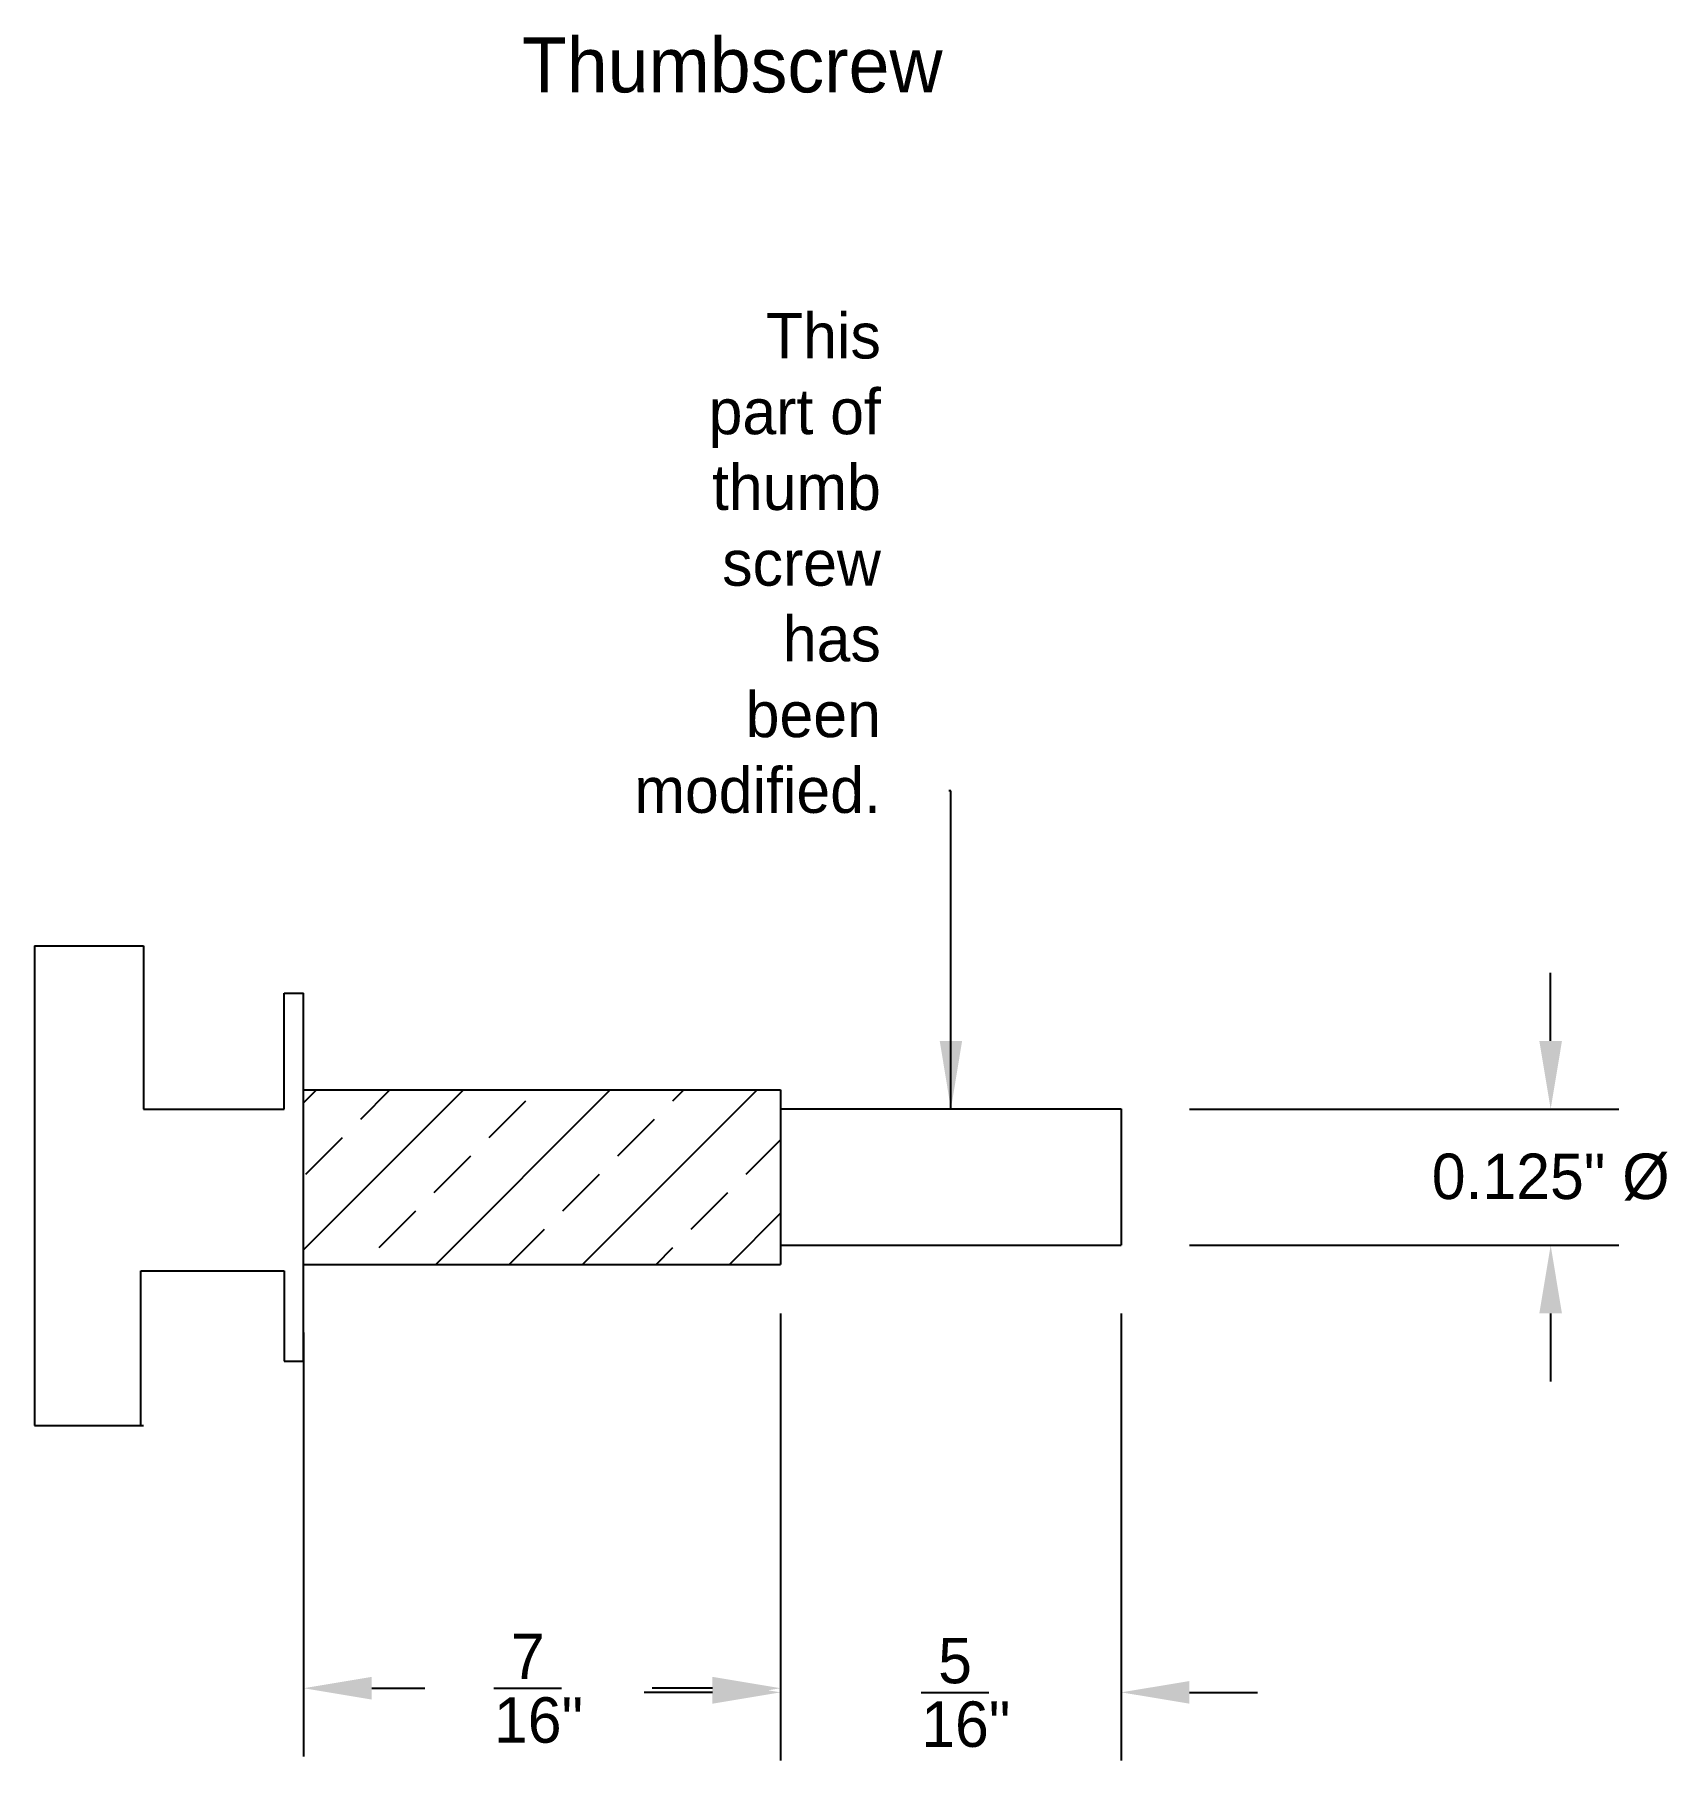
# Model space of a CAD drawing. Header units: millimetres. Extents: x 567.41 to 568.91, y 1429.29 to 1430.88.
import ezdxf

# ---------------------------------------------------------------- set-up
doc = ezdxf.new("R2010")
doc.units = ezdxf.units.MM
doc.layers.get('0').update_dxf_attribs({"color": 1})
doc.layers.add('dimensions', color=5, linetype='Continuous')
doc.layers.add('dimensions @ 1', color=5, linetype='Continuous')
doc.dimstyles.new('Annotative', dxfattribs={"dimscale": 0, "dimtxt": 0.041667, "dimasz": 0.0625, "dimexe": 0.0625, "dimexo": 0.0625, "dimgap": 0.0625, "dimtad": 0, "dimtih": 1, "dimtoh": 1, "dimlunit": 4, "dimtxsty": 'Standard', "dimcen": 0, "dimadec": 0, "dimazin": 0, "dimtfac": 1, "dimtofl": 0, "dimtmove": 0, "dimatfit": 3, "dimfxl": 1, "dimarcsym": 0})

# ---------------------------------------------------------------- blocks, each defined once
blk = doc.blocks.new('*D1')
at = {"layer": 'Defpoints', "color": 0}
for p in [(567.657, 1429.7481), (568.0945, 1429.7481), (568.0945, 1429.3594)]:
    blk.add_point(p, dxfattribs=at)
at = {"layer": 'dimensions', "color": 0, "lineweight": -2}
for p, q in [((567.657, 1429.6856), (567.657, 1429.2969)), ((568.0945, 1429.6856), (568.0945, 1429.2969)), ((567.7195, 1429.3594), (567.7683, 1429.3594)), ((568.032, 1429.3594), (567.9767, 1429.3594))]:
    blk.add_line(p, q, dxfattribs=at)
at = {"layer": 'dimensions', "color": 0}
for points in [[(567.7195, 1429.3698), (567.7195, 1429.349), (567.657, 1429.3594)], [(568.032, 1429.3698), (568.032, 1429.349), (568.0945, 1429.3594)]]:
    blk.add_solid(points, dxfattribs=at)
at = {"layer": 'dimensions', "color": 0, "insert": (567.8725, 1429.3594), "char_height": 0.041667, "attachment_point": 5}
blk.add_mtext('{\\H1.000000x;\\S7/16;}"', dxfattribs=at)
blk = doc.blocks.new('*D2')
at = {"layer": 'Defpoints', "color": 0}
for p in [(568.0945, 1429.7656), (568.407, 1429.7656), (568.407, 1429.3556)]:
    blk.add_point(p, dxfattribs=at)
at = {"layer": 'dimensions', "color": 0, "lineweight": -2}
for p, q in [((568.0945, 1429.7031), (568.0945, 1429.2931)), ((568.407, 1429.7031), (568.407, 1429.2931)), ((568.032, 1429.3556), (567.9695, 1429.3556)), ((568.4695, 1429.3556), (568.532, 1429.3556))]:
    blk.add_line(p, q, dxfattribs=at)
at = {"layer": 'dimensions', "color": 0}
for points in [[(568.032, 1429.366), (568.032, 1429.3452), (568.0945, 1429.3556)], [(568.4695, 1429.366), (568.4695, 1429.3452), (568.407, 1429.3556)]]:
    blk.add_solid(points, dxfattribs=at)
at = {"layer": 'dimensions', "color": 0, "insert": (568.2644, 1429.3556), "char_height": 0.041667, "attachment_point": 5}
blk.add_mtext('{\\H1.000000x;\\S5/16;}"', dxfattribs=at)
blk = doc.blocks.new('*D3')
at = {"layer": 'Defpoints', "color": 0}
for p in [(568.407, 1429.8906), (568.407, 1429.7656), (568.8008, 1429.7656)]:
    blk.add_point(p, dxfattribs=at)
at = {"layer": 'dimensions', "color": 0, "lineweight": -2}
for p, q in [((568.8008, 1429.9531), (568.8008, 1430.0156)), ((568.4695, 1429.8906), (568.8633, 1429.8906)), ((568.4695, 1429.7656), (568.8633, 1429.7656)), ((568.8008, 1429.7031), (568.8008, 1429.6406))]:
    blk.add_line(p, q, dxfattribs=at)
at = {"layer": 'dimensions', "color": 0}
for points in [[(568.7904, 1429.9531), (568.8112, 1429.9531), (568.8008, 1429.8906)], [(568.7904, 1429.7031), (568.8112, 1429.7031), (568.8008, 1429.7656)]]:
    blk.add_solid(points, dxfattribs=at)
at = {"layer": 'dimensions', "color": 0, "insert": (568.8008, 1429.8281), "char_height": 0.04167, "attachment_point": 5}
blk.add_mtext('0.125" %%C', dxfattribs=at)

msp = doc.modelspace()

# ---------------------------------------------------------------- hatches: boundary and pattern name
h = msp.add_hatch()
h.set_pattern_fill('ANSI33', color=256, scale=0.015, style=0)
h.paths.add_polyline_path([(567.65698, 1429.90814), (568.09448, 1429.90814), (568.09448, 1429.74814), (567.65698, 1429.74814)])

# ---------------------------------------------------------------- linework, layer by layer
for p, q in [((567.4102, 1430.04025), (567.4102, 1429.60025)), ((567.4102, 1430.04025), (567.5102, 1430.04025)), ((567.5102, 1430.04025), (567.5102, 1429.89034)), ((567.6392, 1429.89034), (567.6392, 1429.99697)), ((567.6392, 1429.99697), (567.6392, 1429.99697)), ((567.6392, 1429.99697), (567.6392, 1429.99697)), ((567.6392, 1429.99697), (567.6392, 1429.99697)), ((567.6392, 1429.99697), (567.65698, 1429.99697)), ((567.65698, 1429.65931), (567.65698, 1429.99697)), ((567.65698, 1429.90814), (568.09448, 1429.90814)), ((568.09448, 1429.90814), (568.09448, 1429.74814)), ((567.5102, 1429.89034), (567.6392, 1429.89034)), ((568.09448, 1429.89064), (568.40698, 1429.89064)), ((568.40698, 1429.89064), (568.40698, 1429.76564)), ((568.09448, 1429.76564), (568.40698, 1429.76564)), ((567.5076, 1429.60007), (567.5076, 1429.74224)), ((567.5076, 1429.74224), (567.60247, 1429.74224)), ((567.60247, 1429.74224), (567.6392, 1429.74224)), ((567.6392, 1429.74224), (567.6392, 1429.65931)), ((567.65698, 1429.74814), (568.09448, 1429.74814)), ((567.6392, 1429.65931), (567.65698, 1429.65931)), ((567.4102, 1429.60025), (567.5102, 1429.60025))]:
    msp.add_line(p, q)

# ---------------------------------------------------------------- texts
at = {"layer": 'Defpoints'}
msp.add_text('Thumbscrew', height=0.050407, dxfattribs=at).set_placement((567.85725, 1430.82303))
at = {"layer": 'dimensions @ 1', "insert": (568.18646, 1430.16164), "char_height": 0.0416667, "width": 0.2, "attachment_point": 9}
msp.add_mtext('This part of thumb screw has been modified.', dxfattribs=at)

# ---------------------------------------------------------------- dimensions: what is measured, and where the dimension line sits
at = {"layer": 'dimensions @ 1'}
dim = msp.add_linear_dim(base=(568.80082, 1429.76564), p1=(568.40698, 1429.89064), p2=(568.40698, 1429.76564), angle=90, text='0.125" %%C', dimstyle='Annotative', override={"dimscale": 1, "dimtix": 0, "dimtofl": 0, "dimtmove": 0, "dimatfit": 3}, dxfattribs=at)
dim.commit()
dim.dimension.update_dxf_attribs({"geometry": '*D3', "text_midpoint": (568.80082, 1429.82814), "dimtype": 128})
for base, p1, p2, picture, middle in [((568.40698, 1429.35562), (568.09448, 1429.76564), (568.40698, 1429.76564), '*D2', (568.26438, 1429.35562)), ((568.09448, 1429.35942), (567.65698, 1429.74814), (568.09448, 1429.74814), '*D1', (567.8725, 1429.35942))]:
    dim = msp.add_linear_dim(base=base, p1=p1, p2=p2, dimstyle='Annotative', override={"dimscale": 1, "dimdec": 4, "dimtix": 0, "dimtofl": 0, "dimtmove": 0, "dimatfit": 3}, dxfattribs=at)
    dim.commit()
    dim.dimension.update_dxf_attribs({"geometry": picture, "text_midpoint": middle, "dimtype": 128})

# ---------------------------------------------------------------- leaders
at = {"layer": 'dimensions @ 1', "annotation_type": 0, "has_hookline": 1, "hookline_direction": 1, "text_width": 0.27778}
msp.add_leader([(568.25073, 1429.89064), (568.25073, 1430.18247), (568.24896, 1430.18247)], dimstyle='Annotative', override={"dimscale": 1, "dimgap": 0.0625, "dimtad": 0}, dxfattribs=at)

doc.saveas('drawing.dxf')
